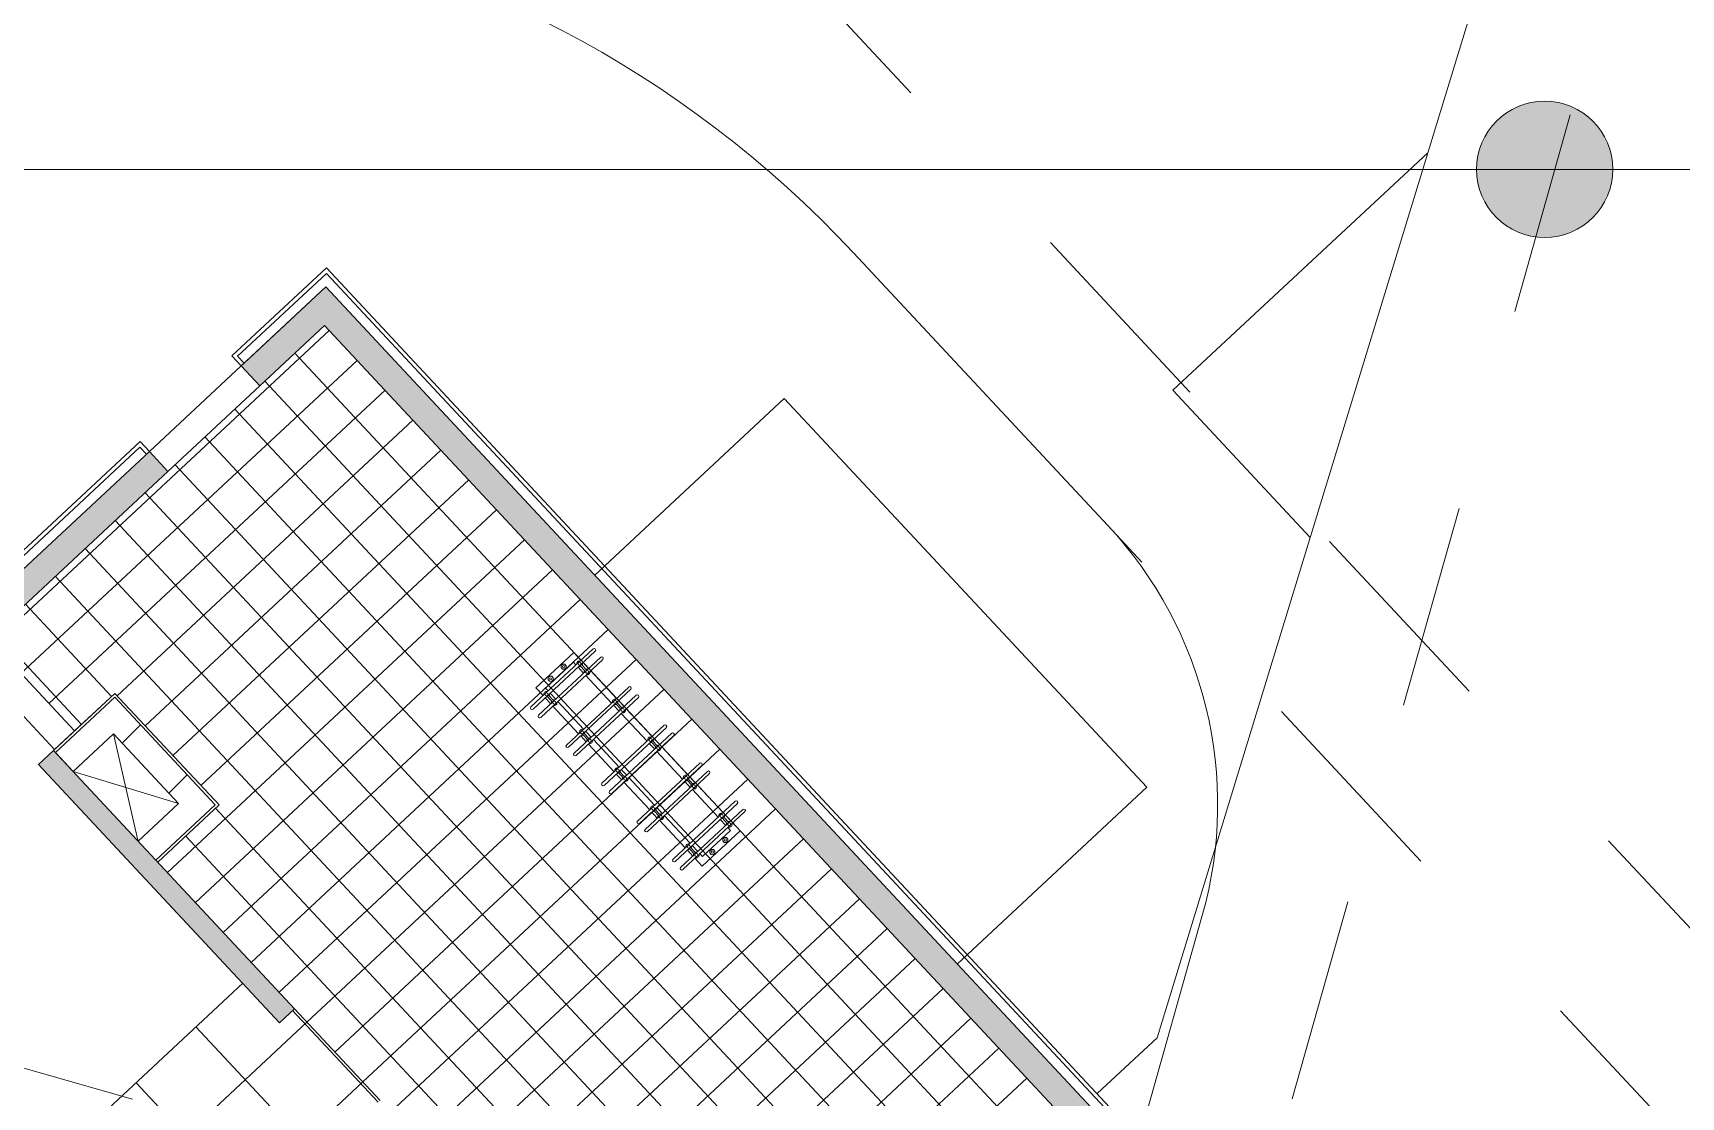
# Model space of a CAD drawing. Header units: millimetres. Extents: x -71377 to 516042, y -145869 to 441446.
# Drawn here: x 258385 to 270470, y 74208 to 82014 of the extents above; entities that cross this region are included whole.
import ezdxf

# ---------------------------------------------------------------- set-up
doc = ezdxf.new("R2010")
doc.units = ezdxf.units.MM
doc.header["$LTSCALE"] = 1000
doc.linetypes.add('_점선_M_', pattern=[3, 1.5, -1.5])
doc.linetypes.add('_점선_S_', pattern=[1.6, 0.8, -0.8])
for name, color, linetype, lineweight in [('06', 6, 'Continuous', 5), ('09_HID', 9, '_점선_M_', 5), ('A-ele-8', 8, 'Continuous', 5), ('A-fnsh', 5, 'Continuous', 5), ('A-hat', 251, 'Continuous', 5), ('A-insu', 251, 'Continuous', 5), ('A-text-1', 3, 'Continuous', 5), ('A_bwall', 3, 'Continuous', 5), ('A_cwall', 2, 'Continuous', 5), ('A_fnsh', 5, 'Continuous', 5), ('A_fnsh-4', 4, 'Continuous', 5), ('AA_dash_M_', 7, '_점선_M_', 5), ('AA_오픈', 8, '_점선_S_', 5), ('조경라인_dwg', 8, 'Continuous', 5), ('패밀리로 가져오기', 8, 'Continuous', 5)]:
    doc.layers.add(name, color=color, linetype=linetype, lineweight=lineweight)

# ---------------------------------------------------------------- blocks, each defined once
blk = doc.blocks.new('자전거보관소_2D - 자전거보관소_dwg-V71-지반층 배치도')
at = {"layer": '패밀리로 가져오기'}
for p, q in [((1167, 2016), (543, 2016)), ((1167, 1993), (543, 1993)), ((1167, 1934), (543, 1934)), ((665, 1993), (665, 1934)), ((684, 1994), (684, 1934)), ((696, 1994), (696, 1934)), ((715, 1993), (715, 1934)), ((995, 1993), (995, 1934)), ((1014, 1994), (1014, 1934)), ((1026, 1994), (1026, 1934)), ((1045, 1993), (1045, 1934)), ((1167, 1911), (543, 1911)), ((665, 1911), (665, 1634)), ((715, 1911), (715, 1634)), ((995, 1911), (995, 1634)), ((1045, 1911), (1045, 1634)), ((1167, 1634), (543, 1634)), ((1167, 1611), (543, 1611)), ((665, 1611), (665, 1552)), ((684, 1612), (684, 1552)), ((696, 1612), (696, 1552)), ((715, 1611), (715, 1552)), ((995, 1611), (995, 1552)), ((1014, 1612), (1014, 1552)), ((1026, 1612), (1026, 1552)), ((1045, 1611), (1045, 1552)), ((1167, 1552), (543, 1552)), ((1167, 1529), (543, 1529)), ((665, 1529), (665, 1252)), ((715, 1529), (715, 1252)), ((995, 1529), (995, 1252)), ((1045, 1529), (1045, 1252)), ((1167, 1252), (543, 1252)), ((1167, 1229), (543, 1229)), ((665, 1229), (665, 1170)), ((684, 1230), (684, 1170)), ((696, 1230), (696, 1170)), ((715, 1229), (715, 1170)), ((995, 1229), (995, 1170)), ((1014, 1230), (1014, 1170)), ((1026, 1230), (1026, 1170)), ((1045, 1229), (1045, 1170)), ((1167, 1170), (543, 1170)), ((1167, 1147), (543, 1147)), ((665, 1147), (665, 870)), ((715, 1147), (715, 870)), ((995, 1147), (995, 870)), ((1045, 1147), (1045, 870)), ((1167, 870), (543, 870)), ((1167, 847), (543, 847)), ((665, 847), (665, 788)), ((684, 848), (684, 788)), ((696, 848), (696, 788)), ((715, 847), (715, 788)), ((995, 847), (995, 788)), ((1014, 848), (1014, 788)), ((1026, 848), (1026, 788)), ((1045, 847), (1045, 788)), ((1167, 788), (543, 788)), ((1167, 765), (543, 765)), ((665, 765), (665, 488)), ((715, 765), (715, 488)), ((995, 765), (995, 488)), ((1045, 765), (1045, 488)), ((1167, 488), (543, 488)), ((1167, 465), (543, 465)), ((1167, 406), (543, 406)), ((1167, 384), (543, 384)), ((665, 465), (665, 406)), ((684, 465), (684, 406)), ((696, 465), (696, 406)), ((715, 465), (715, 406)), ((995, 465), (995, 406)), ((1014, 465), (1014, 406)), ((1026, 465), (1026, 406)), ((1045, 465), (1045, 406))]:
    blk.add_line(p, q, dxfattribs=at)
at = {"layer": '패밀리로 가져오기', "flags": 128}
for points in [[(1045, 2016), (1045, 2094), (665, 2094), (665, 2016)], [(995, 2016), (995, 2044), (715, 2044), (715, 2016)], [(665, 384), (665, 305), (1045, 305), (1045, 384)], [(715, 384), (715, 355), (995, 355), (995, 384)]]:
    blk.add_lwpolyline(points, dxfattribs=at)
for points in [[(798, 2050), (782, 2050), (772, 2060), (772, 2076), (782, 2087), (798, 2087), (808, 2076), (808, 2060)], [(928, 2050), (912, 2050), (902, 2060), (902, 2076), (912, 2087), (928, 2087), (938, 2076), (938, 2060)], [(798, 348), (782, 348), (772, 338), (772, 322), (782, 311), (798, 311), (808, 322), (808, 338)], [(928, 348), (912, 348), (902, 338), (902, 322), (912, 311), (928, 311), (938, 322), (938, 338)]]:
    blk.add_lwpolyline(points, close=True, dxfattribs=at)
at = {"layer": '패밀리로 가져오기'}
for centre in [(790, 2068), (920, 2068), (790, 330), (920, 330)]:
    blk.add_circle(centre, 8, dxfattribs=at)
for centre, radius, start, end in [((543, 2005), 11.2, 90, 270), ((543, 1923), 11.2, 90, 270), ((690, 2005), 21.1, 31.8156, 148.1844), ((690, 2005), 21.2, 211.8156, 252.5282), ((690, 1923), 21.1, 107.4718, 148.1844), ((690, 2005), 11.1, 90, 270), ((690, 1923), 11.2, 90, 270), ((690, 2005), 11.1, 270, 90), ((690, 1923), 11.2, 270, 90), ((690, 2005), 21.2, 287.4718, 328.1844), ((690, 1923), 21.1, 31.8156, 72.5282), ((1020, 2004), 21.1, 31.8156, 148.1844), ((1020, 2004), 21.1, 211.8156, 252.5282), ((1020, 1923), 21.1, 107.4718, 148.1844), ((1020, 2005), 11.1, 90, 270), ((1020, 1923), 11.2, 90, 270), ((1020, 2005), 11.1, 270, 90), ((1020, 1923), 11.2, 270, 90), ((1020, 2004), 21.1, 287.4718, 328.1844), ((1020, 1923), 21.1, 31.8156, 72.5282), ((1167, 2005), 11.2, 270, 90), ((1167, 1923), 11.2, 270, 90), ((690, 1923), 21.2, 211.8156, 328.1844), ((1020, 1923), 21.2, 211.8156, 270), ((1020, 1923), 21.1, 270, 328.1844), ((543, 1623), 11.2, 90, 270), ((690, 1623), 21.2, 31.8156, 148.1844), ((690, 1623), 21.2, 211.8156, 252.5282), ((690, 1623), 11.1, 90, 270), ((690, 1623), 11.1, 270, 90), ((690, 1623), 21.2, 287.4718, 328.1844), ((1020, 1622), 21.2, 31.8156, 148.1844), ((1020, 1622), 21.1, 211.8156, 252.5282), ((1020, 1623), 11.1, 90, 270), ((1020, 1623), 11.1, 270, 90), ((1020, 1622), 21.2, 287.4718, 328.1844), ((1167, 1623), 11.2, 270, 90), ((543, 1541), 11.2, 90, 270), ((690, 1541), 21.1, 107.4718, 148.1844), ((690, 1541), 21.2, 211.8156, 328.1844), ((690, 1541), 11.2, 90, 270), ((690, 1541), 11.2, 270, 90), ((690, 1541), 21.1, 31.8156, 72.5282), ((1020, 1541), 21.1, 107.4718, 148.1844), ((1020, 1541), 21.2, 211.8156, 270), ((1020, 1541), 11.2, 90, 270), ((1020, 1541), 11.2, 270, 90), ((1020, 1541), 21.1, 270, 328.1844), ((1020, 1541), 21.1, 31.8156, 72.5282), ((1167, 1541), 11.2, 270, 90), ((543, 1241), 11.2, 90, 270), ((690, 1241), 21.2, 31.8156, 148.1844), ((690, 1241), 21.1, 211.8156, 252.5282), ((690, 1241), 11.2, 90, 270), ((690, 1241), 11.2, 270, 90), ((690, 1241), 21.1, 287.4718, 328.1844), ((1020, 1241), 21.2, 31.8156, 148.1844), ((1020, 1241), 21.1, 211.8156, 252.5282), ((1020, 1241), 11.2, 90, 270), ((1020, 1241), 11.2, 270, 90), ((1020, 1241), 21.2, 287.4718, 328.1844), ((1167, 1241), 11.2, 270, 90), ((543, 1159), 11.2, 90, 270), ((690, 1159), 21.1, 107.4896, 148.1844), ((690, 1159), 21.1, 211.8156, 270), ((690, 1159), 11.1, 90, 270), ((690, 1159), 11.1, 270, 90), ((690, 1159), 21.1, 270, 328.1844), ((690, 1159), 21.2, 31.8156, 72.5282), ((1020, 1159), 21.2, 107.4718, 148.1844), ((1020, 1159), 21.1, 211.8156, 270), ((1020, 1159), 11.2, 90, 270), ((1020, 1159), 11.2, 270, 90), ((1020, 1159), 21.1, 270, 328.1844), ((1020, 1159), 21.1, 31.8156, 72.5282), ((1167, 1159), 11.2, 270, 90), ((543, 859), 11.2, 90, 270), ((690, 859), 21.2, 31.8156, 148.1844), ((690, 859), 21.1, 211.8156, 252.5282), ((690, 859), 11.1, 90, 270), ((690, 859), 11.1, 270, 90), ((690, 859), 21.2, 287.4718, 328.1844), ((1020, 859), 21.2, 31.8156, 148.1844), ((1020, 859), 21.2, 211.8156, 252.5282), ((1020, 859), 11.2, 90, 270), ((1020, 859), 11.2, 270, 90), ((1020, 859), 21.2, 287.4718, 328.1844), ((1167, 859), 11.2, 270, 90), ((543, 777), 11.2, 90, 270), ((690, 777), 21.2, 107.4718, 148.1844), ((690, 777), 21.1, 211.8156, 270), ((690, 777), 11.1, 90, 270), ((690, 777), 11.1, 270, 90), ((690, 777), 21.2, 270, 328.1844), ((690, 777), 21.1, 31.8156, 72.5282), ((1020, 777), 21.1, 107.4718, 148.1844), ((1020, 777), 21.2, 211.8156, 270), ((1020, 777), 11.2, 90, 270), ((1020, 777), 11.2, 270, 90), ((1020, 777), 21.2, 270, 328.1844), ((1020, 777), 21.2, 31.8156, 72.5282), ((1167, 777), 11.2, 270, 90), ((543, 477), 11.2, 90, 270), ((690, 477), 21.2, 31.8156, 148.1844), ((690, 477), 11.1, 90, 270), ((690, 477), 11.1, 270, 90), ((1020, 477), 21.1, 31.8156, 148.1844), ((1020, 477), 11.2, 90, 270), ((1020, 477), 11.2, 270, 90), ((1167, 477), 11.2, 270, 90), ((543, 395), 11.2, 90, 270), ((690, 477), 21.1, 211.8156, 252.5282), ((690, 395), 21.2, 107.4718, 148.1844), ((690, 395), 21.1, 211.8156, 270), ((690, 395), 11.1, 90, 270), ((690, 395), 11.1, 270, 90), ((690, 395), 21.1, 270, 328.1844), ((690, 477), 21.1, 287.4718, 328.1844), ((690, 395), 21.2, 31.8156, 72.5282), ((1020, 477), 21.2, 211.8156, 252.5282), ((1020, 395), 21.2, 107.4718, 148.1844), ((1020, 395), 21.2, 211.8156, 270), ((1020, 395), 11.2, 90, 270), ((1020, 395), 11.2, 270, 90), ((1020, 395), 21.1, 270, 328.1844), ((1020, 477), 21.1, 287.4718, 328.1844), ((1020, 395), 21.1, 31.8156, 72.5282), ((1167, 395), 11.2, 270, 90)]:
    blk.add_arc(centre, radius, start, end, dxfattribs=at)
blk = doc.blocks.new('자전거보관소_2D - 자전거보관소_2D-V72-지반층 배치도')
blk.add_blockref('자전거보관소_2D - 자전거보관소_dwg-V71-지반층 배치도', (-665, -305))
blk = doc.blocks.new('조경라인_dwg-6847807-지반층 배치도')
at = {"layer": '06'}
for p, q in [((266266, 78402), (264401, 80402)), ((266497, 73903), (266959, 75540))]:
    blk.add_line(p, q, dxfattribs=at)
for centre, radius, start, end in [((258551, 74946), 8000, 43, 119.3663), ((264072, 76356), 3000, 344.2219, 43)]:
    blk.add_arc(centre, radius, start, end, dxfattribs=at)
at = {"layer": '09_HID'}
for p, q in [((270961, 74992), (258613, 88234)), ((270609, 73745), (266266, 78402))]:
    blk.add_line(p, q, dxfattribs=at)

msp = doc.modelspace()

# ---------------------------------------------------------------- hatches: boundary and pattern name
at = {"layer": 'A-hat'}
for points in [[(260047.9, 79425.2), (260669.6, 80004.9), (260533.2, 80151.2), (259911.5, 79571.5)], [(266241.9, 73736.1), (266388.1, 73872.5), (260669.6, 80004.9), (260523.3, 79868.5), (266114.7, 73872.5)], [(258058.7, 77570.2), (259375.1, 78797.8), (259238.7, 78944), (257922.3, 77716.4), (257997.6, 77635.7)], [(260192.6, 74753.9), (260302.3, 74856.2), (258535.9, 76750.4), (258426.2, 76648.1), (258729.7, 76322.7)]]:
    msp.add_hatch(color=256, dxfattribs=at).paths.add_polyline_path(points)
h = msp.add_hatch(dxfattribs=at)
h.set_pattern_fill('FP_153', color=256, scale=1000, style=0, pattern_type=2)
h.set_pattern_definition([(133, (262105.55, 75533.24), (-219.406, -204.6), []), (223, (262105.55, 75533.24), (204.6, -219.406), [])])
h.paths.add_polyline_path([(263694.6, 71907.6), (264735.9, 72873), (264869.5, 72729.8), (266105.5, 73882.4), (260523.3, 79868.5), (258058.7, 77570.2), (258689.5, 76893.7), (258985.7, 77169.9), (259749.5, 76350.8), (259299.8, 75931.3), (262218.7, 72801.1), (262562.4, 73121.7), (263679.9, 71923.3)])
h = msp.add_hatch(dxfattribs=at)
h.set_pattern_fill('FP_12', color=256, scale=1000, style=0, pattern_type=2)
h.set_pattern_definition([(45, (165969.5, 243949.9), (-353.5534, 353.5534), [])])
h.paths.add_polyline_path([(259452.7, 76361.1), (259591.7, 76490.7), (259114.3, 77002.6), (258975.3, 76873.1), (259272.7, 76554.1)])
h = msp.add_hatch(dxfattribs=at)
h.set_pattern_fill('FP_152', color=256, scale=1000, style=0, pattern_type=2)
h.set_pattern_definition([(223, (258535.83, 70563.6), (409.2, -438.81), []), (313, (258535.83, 70563.6), (438.81, 409.2), [])])
h.paths.add_polyline_path([(256651.6, 65340), (260483.9, 68913.7), (258281.1, 71275.9), (258427.3, 71412.3), (259088.9, 70702.9), (259121.1, 70732.9), (258929.4, 70938.4), (258966, 70972.5), (259157.6, 70767), (261631.1, 73073.5), (261439.4, 73279), (261479.3, 73309.6), (261667.6, 73107.6), (261699.8, 73137.6), (260820, 74081.1), (260929.7, 74183.4), (260302.3, 74856.2), (260192.6, 74753.9), (259923.2, 75042.8), (257568.2, 72846.8), (257660.3, 72748.1), (255360.2, 70603.2), (257252.8, 68573.7), (255318.3, 66769.8), (256505.4, 65496.8)])
h.paths.add_polyline_path([(257019.3, 69183.2), (256610.1, 69622), (256829.5, 69826.6), (257238.7, 69387.8), (257034.1, 69197)])
h.paths.add_polyline_path([(256321.2, 69858.5), (255707.4, 70516.8), (255926.8, 70721.4), (256540.6, 70063.1)])
h.paths.add_polyline_path([(258983, 71014.4), (258778.4, 71233.8), (261191.9, 73484.4), (261396.5, 73265), (259077.2, 71102.2)])
at = {"layer": 'A-text-1'}
h = msp.add_hatch(color=256, dxfattribs=at)
edge = h.paths.add_edge_path()
edge.add_arc((269469.8, 81013.8), 500, 0, 360)

# ---------------------------------------------------------------- linework, layer by layer
at = {"layer": 'A-ele-8'}
for p, q in [((258058.7, 77570.2), (258689.5, 76893.7)), ((258543.2, 76757.3), (257912.4, 77433.8)), ((258689.5, 76893.7), (258543.2, 76757.3))]:
    msp.add_line(p, q, dxfattribs=at)
at = {"layer": 'A-fnsh'}
for p, q in [((266627.3, 74642.4), (272109.9, 92575.4)), ((266743.7, 79393), (268612.5, 81135.7)), ((259911.5, 79571.5), (259238.7, 78944)), ((260047.9, 79425.2), (259375.1, 78797.8)), ((263893.7, 79333.4), (262504.2, 78037.6)), ((266553.5, 76481.1), (263893.7, 79333.4)), ((267749.8, 78314.1), (266743.7, 79393)), ((258689.5, 76893.7), (258985.7, 77169.9)), ((258985.7, 77169.9), (258985.7, 77169.9)), ((265164, 75185.3), (266553.5, 76481.1)), ((259749.5, 76350.8), (259299.8, 75931.3)), ((257568.2, 72846.8), (259923.2, 75042.8)), ((260302.3, 74856.2), (260929.7, 74183.4)), ((266188.5, 74233.2), (266627.3, 74642.4))]:
    msp.add_line(p, q, dxfattribs=at)
at = {"layer": 'A-insu'}
for p, q in [((259933.5, 79591.9), (260533.2, 80151.2)), ((260533.2, 80151.2), (266388.1, 73872.5))]:
    msp.add_line(p, q, dxfattribs=at)
at = {"layer": 'A-text-1'}
for p in [(256923.8, 81013.8), (269469.8, 81013.8)]:
    msp.add_line(p, (298330.8, 81013.8), dxfattribs=at)
msp.add_circle((269469.8, 81013.8), 500, dxfattribs=at)
at = {"layer": 'A_bwall'}
for p, q in [((258984.7, 77141.6), (258549.6, 76735.8)), ((259721.3, 76351.7), (258984.7, 77141.6)), ((258679.1, 76596.9), (258975.3, 76873.1)), ((258975.3, 76873.1), (259452.7, 76361.1)), ((258549.6, 76735.8), (258679.1, 76596.9)), ((259452.7, 76361.1), (259156.5, 76084.9)), ((259286.1, 75946), (259721.3, 76351.7))]:
    msp.add_line(p, q, dxfattribs=at)
at = {"layer": 'A_cwall'}
for p, q in [((260533.2, 80151.2), (259911.5, 79571.5)), ((266388.1, 73872.5), (260533.2, 80151.2)), ((260047.9, 79425.2), (260523.3, 79868.5)), ((260523.3, 79868.5), (266105.5, 73882.4)), ((259911.5, 79571.5), (260047.9, 79425.2)), ((259238.7, 78944), (257922.3, 77716.4)), ((259375.1, 78797.8), (259238.7, 78944)), ((257912.4, 77433.8), (259375.1, 78797.8)), ((258535.9, 76750.4), (258426.2, 76648.1)), ((260302.3, 74856.2), (258535.9, 76750.4)), ((258426.2, 76648.1), (260192.6, 74753.9)), ((260192.6, 74753.9), (260302.3, 74856.2))]:
    msp.add_line(p, q, dxfattribs=at)
at = {"layer": 'A_fnsh'}
for p, q in [((258985.7, 77169.9), (258535.9, 76750.4)), ((259749.5, 76350.8), (258985.7, 77169.9)), ((258535.9, 76750.4), (258549.6, 76735.8))]:
    msp.add_line(p, q, dxfattribs=at)
at = {"layer": 'A_fnsh-4'}
for p, q in [((260538.1, 80292.5), (259843.3, 79644.6)), ((260536.6, 80250.1), (259885.7, 79643.1)), ((266487.1, 73869), (260536.6, 80250.1)), ((266529.5, 73867.6), (260538.1, 80292.5)), ((259843.3, 79644.6), (259911.5, 79571.5)), ((259885.7, 79643.1), (259933.5, 79591.9)), ((259911.5, 79571.5), (259933.5, 79591.9)), ((259169, 78974.8), (257925.7, 77815.4)), ((259170.5, 79017.2), (257927.2, 77857.8)), ((259216.7, 78923.6), (259169, 78974.8)), ((259238.7, 78944), (259170.5, 79017.2))]:
    msp.add_line(p, q, dxfattribs=at)
at = {"layer": 'AA_dash_M_'}
for p, q in [((261092.7, 51100.1), (312735, 233869.5)), ((98889.1, 119466.8), (269876.4, 71153.6))]:
    msp.add_line(p, q, dxfattribs=at)
at = {"layer": 'AA_오픈'}
for p, q in [((258975.3, 76873.1), (259156.5, 76084.9)), ((258679.1, 76596.9), (259452.7, 76361.1))]:
    msp.add_line(p, q, dxfattribs=at)

# ---------------------------------------------------------------- block references
at = {"layer": '조경라인_dwg', "rotation": 8.537736462515947e-07}
msp.add_blockref('조경라인_dwg-6847807-지반층 배치도', (0, 0), dxfattribs=at)
at = {"layer": '패밀리로 가져오기', "rotation": 43.0000012484758}
msp.add_blockref('자전거보관소_2D - 자전거보관소_2D-V72-지반층 배치도', (263292.4, 75901.9), dxfattribs=at)

doc.saveas('drawing.dxf')
